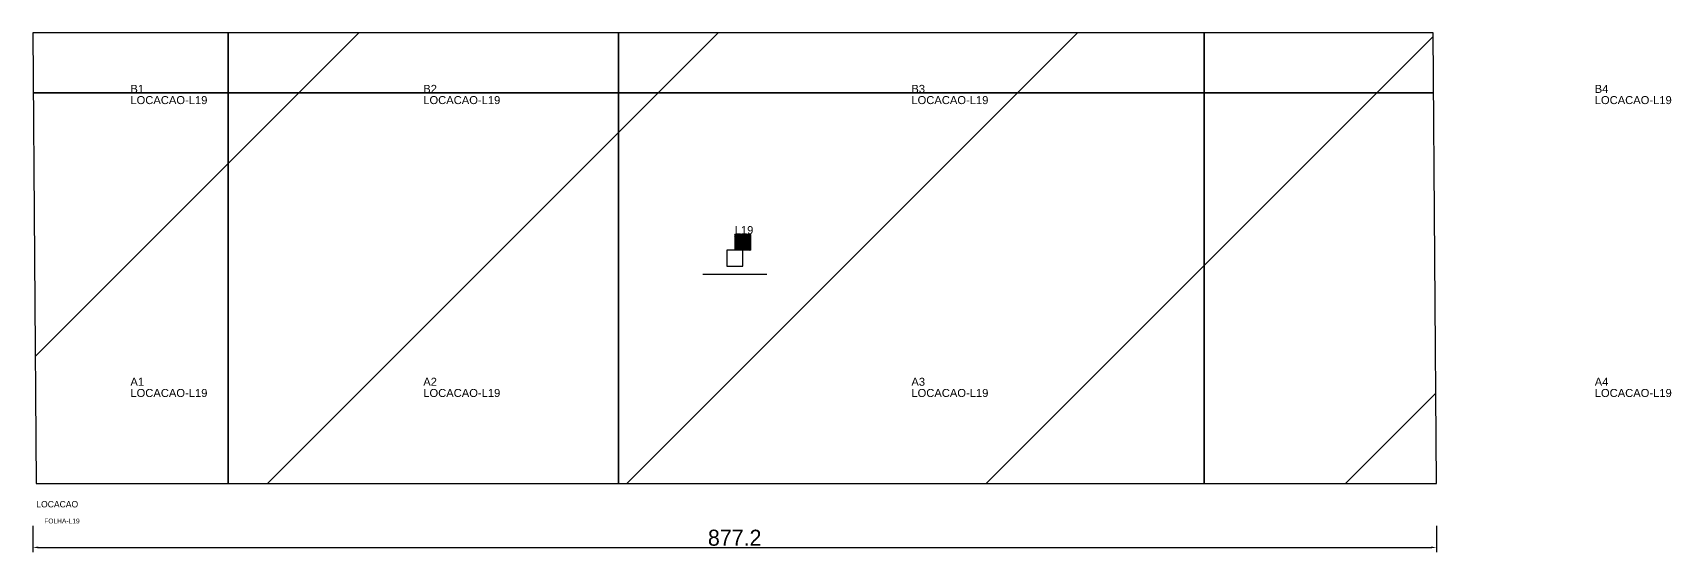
# Model space of a CAD drawing. Header units: metres. Extents: x 222 to 3259, y -123 to 202.
# Drawn here: x 222 to 1246, y -123 to 202 of the extents above; entities that cross this region are included whole.
import ezdxf

# ---------------------------------------------------------------- set-up
doc = ezdxf.new("R2010")
doc.units = ezdxf.units.M
for name, color, linetype in [('3', 3, 'CONTINUOUS'), ('AUX00', 7, 'CONTINUOUS'), ('COTA', 241, 'CONTINUOUS'), ('FOLHA', 255, 'CONTINUOUS'), ('Hachura', 251, 'CONTINUOUS'), ('NOMENCLATURA', 7, 'CONTINUOUS'), ('Nível', 160, 'CONTINUOUS'), ('Painéis', 200, 'CONTINUOUS'), ('Pilares', 5, 'CONTINUOUS'), ('REAPROVEITAMENTO', 251, 'CONTINUOUS'), ('SARR_2.2x7', 40, 'CONTINUOUS')]:
    doc.layers.add(name, color=color, linetype=linetype)
doc.styles.add('ARIAL', font='Arial.ttf')
doc.styles.add('STR_STANDARD', font='arial.ttf')
doc.dimstyles.new('EZ DXF', dxfattribs={"dimtxt": 10, "dimasz": 3.5, "dimexe": 3, "dimexo": 1.5, "dimgap": 1, "dimtad": 1, "dimdec": 1, "dimdsep": 46, "dimcen": 2.5, "dimazin": 3, "dimtfac": 1, "dimtmove": 0, "dimatfit": 3})

msp = doc.modelspace()

# ---------------------------------------------------------------- hatches: boundary and pattern name
at = {"layer": 'Hachura'}
h = msp.add_hatch(dxfattribs=at)
h.set_pattern_fill('ANSI31', scale=50)
h.paths.add_polyline_path([(224.4, -80.06), (1099.4, -80.06), (1097.2, 201.5), (222.2, 201.5)])
h = msp.add_hatch(dxfattribs=at)
h.set_pattern_fill('ANSI31', scale=50)
h.paths.add_polyline_path([(224.4, -80.06), (1099.4, -80.06), (1097.2, 201.5), (222.2, 201.5)])
at = {"layer": 'Reaproveitamento'}
h = msp.add_hatch(dxfattribs=at)
h.set_pattern_fill('SOLID')
h.paths.add_polyline_path([(660.8, 65.72), (670.8, 65.72), (670.8, 75.72), (660.8, 75.72)])
h = msp.add_hatch(dxfattribs=at)
h.set_pattern_fill('SOLID')
h.paths.add_polyline_path([(660.8, 65.72), (670.8, 65.72), (670.8, 75.72), (660.8, 75.72)])

# ---------------------------------------------------------------- linework, layer by layer
at = {"layer": '3'}
for points in [[(344.2, -80.06), (344.2, 201.5)], [(344.2, -80.06), (344.2, 201.5)], [(588.2, -80.06), (588.2, 201.5)], [(588.2, -80.06), (588.2, 201.5)], [(954.2, -80.06), (954.2, 201.5)], [(954.2, -80.06), (954.2, 201.5)], [(222.49, 163.94), (1097.49, 163.94)], [(222.49, 163.94), (1097.49, 163.94)]]:
    msp.add_lwpolyline(points, close=True, dxfattribs=at)
at = {"layer": 'Painéis', "color": 200}
for p, q in [((1097.2, 201.5), (222.2, 201.5)), ((222.2, 201.5), (224.4, -80.06)), ((1097.2, 201.5), (222.2, 201.5)), ((222.2, 201.5), (224.4, -80.06)), ((1099.4, -80.06), (1097.2, 201.5)), ((1099.4, -80.06), (1097.2, 201.5)), ((224.4, -80.06), (1099.4, -80.06)), ((224.4, -80.06), (1099.4, -80.06))]:
    msp.add_line(p, q, dxfattribs=at)
at = {"layer": 'Pilares'}
msp.add_lwpolyline([(655.8, 55.72), (665.8, 55.72), (665.8, 65.72), (655.8, 65.72)], close=True, dxfattribs=at)
msp.add_lwpolyline([(655.8, 55.72), (665.8, 55.72), (665.8, 65.72), (655.8, 65.72)], close=True, dxfattribs=at)
at = {"layer": 'SARR_2.2x7'}
msp.add_line((640.8, 50.72), (680.8, 50.72), dxfattribs=at)
msp.add_line((640.8, 50.72), (680.8, 50.72), dxfattribs=at)

# ---------------------------------------------------------------- texts
at = {"layer": '3', "style": 'STR_STANDARD'}
for s, p in [('B1', (283.2, 163.94)), ('B1', (283.2, 163.94)), ('B2', (466.2, 163.94)), ('B2', (466.2, 163.94)), ('B3', (771.2, 163.94)), ('B3', (771.2, 163.94)), ('B4', (1198.2, 163.94)), ('B4', (1198.2, 163.94)), ('A1', (283.2, -19.06)), ('A1', (283.2, -19.06)), ('A2', (466.2, -19.06)), ('A2', (466.2, -19.06)), ('A3', (771.2, -19.06)), ('A3', (771.2, -19.06)), ('A4', (1198.2, -19.06)), ('A4', (1198.2, -19.06))]:
    msp.add_text(s, height=5, dxfattribs=at).set_placement(p)
at = {"layer": 'AUX00', "style": 'STR_STANDARD'}
for p in [(283.2, 156.94), (283.2, 156.94), (466.2, 156.94), (466.2, 156.94), (771.2, 156.94), (771.2, 156.94), (1198.2, 156.94), (1198.2, 156.94), (283.2, -26.06), (283.2, -26.06), (466.2, -26.06), (466.2, -26.06), (771.2, -26.06), (771.2, -26.06), (1198.2, -26.06), (1198.2, -26.06)]:
    msp.add_text('LOCACAO-L19', height=5, dxfattribs=at).set_placement(p)
at = {"layer": 'FOLHA'}
msp.add_text('FOLHA-L19', height=3, dxfattribs=at).set_placement((229.4, -105.06))
msp.add_text('FOLHA-L19', height=3, dxfattribs=at).set_placement((229.4, -105.06))
at = {"layer": 'NOMENCLATURA', "insert": (660.8, 80.72), "char_height": 5, "attachment_point": 1, "style": 'ARIAL'}
msp.add_mtext('L19', dxfattribs=at)
msp.add_mtext('L19', dxfattribs=at)
at = {"layer": 'Nível'}
msp.add_text('LOCACAO', height=4, dxfattribs=at).set_placement((224.4, -95.06))
msp.add_text('LOCACAO', height=4, dxfattribs=at).set_placement((224.4, -95.06))

# ---------------------------------------------------------------- dimensions: what is measured, and where the dimension line sits
at = {"layer": 'COTA'}
msp.add_linear_dim(base=(222.2, -120.06), p1=(222.2, -105.06), p2=(1099.4, -105.06), dimstyle='EZ DXF', dxfattribs=at).render()
msp.add_linear_dim(base=(222.2, -120.06), p1=(222.2, -105.06), p2=(1099.4, -105.06), dimstyle='EZ DXF', dxfattribs=at).render()

doc.saveas('drawing.dxf')
